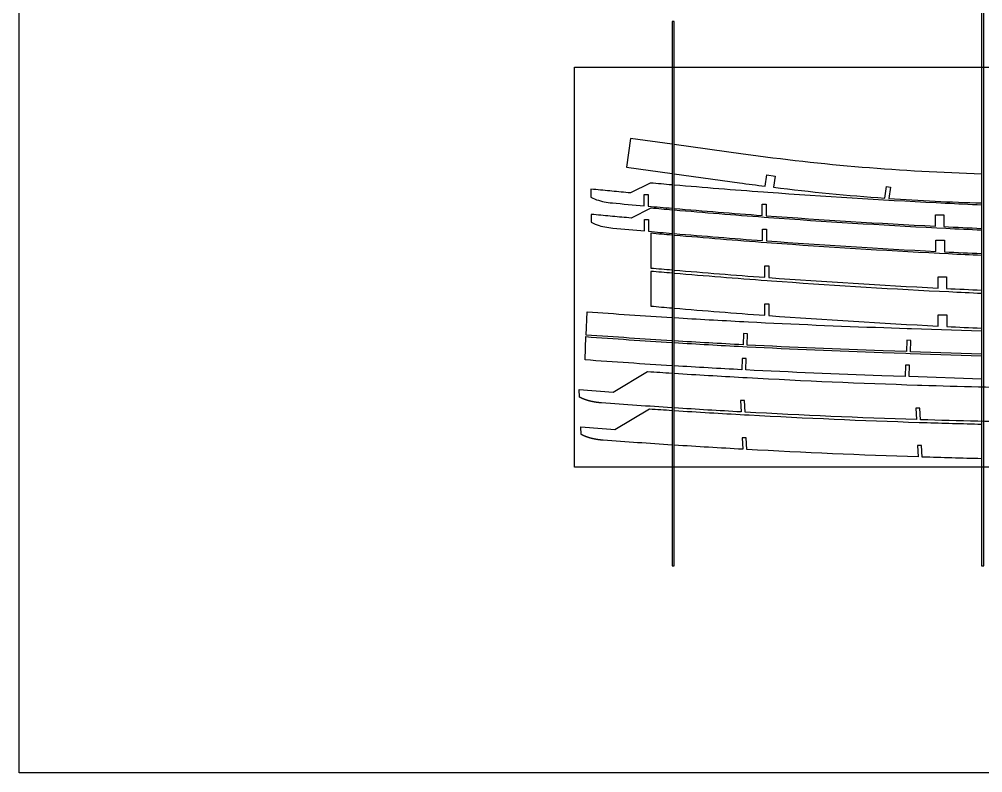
# Model space of a CAD drawing. Header units: inches. Extents: x -1514 to 1282, y -2074 to 286.
# Drawn here: x -543 to -458.1, y -1681.8 to -1615.4 of the extents above; entities that cross this region are included whole.
import ezdxf

# ---------------------------------------------------------------- set-up
doc = ezdxf.new("R2010")
doc.units = ezdxf.units.IN
doc.header["$LTSCALE"] = 0.1
doc.header["$MEASUREMENT"] = 0
doc.layers.add('pic', color=1, linetype='Continuous')

msp = doc.modelspace()

# ---------------------------------------------------------------- linework, layer by layer
at = {"color": 7, "linetype": 'Continuous', "lineweight": 25}
msp.add_lwpolyline([(-485.44733, -1626.41901), (-489.09856, -1625.91141), (-489.44969, -1628.43712), (-485.44733, -1628.99354)], dxfattribs=at)
for points in [[(-458.15552, -1629.04733, -0.02741013), (-479.16317, -1627.29266), (-485.24733, -1626.44682)], [(-485.24733, -1629.02134), (-479.5143, -1629.81837, 0.0029488), (-477.23474, -1630.12159), (-477.09557, -1629.12053), (-476.35271, -1629.22381), (-476.49046, -1630.21467, 0.01263336), (-466.68623, -1631.17096), (-466.54505, -1630.15545), (-466.19839, -1630.20365), (-466.33633, -1631.19587, 0.01050387), (-458.15552, -1631.59835, 0.01050387)], [(-485.44733, -1630.00607, -0.00072008), (-487.36515, -1629.83863), (-489.10788, -1630.71), (-489.30611, -1630.69191), (-489.51138, -1630.67311), (-489.7166, -1630.65425), (-489.92178, -1630.63534), (-490.12691, -1630.61636), (-490.332, -1630.59733), (-490.53705, -1630.57823), (-490.74206, -1630.55907), (-490.94703, -1630.53986), (-491.15196, -1630.52059), (-491.35685, -1630.50125), (-491.5617, -1630.48186), (-491.76651, -1630.4624), (-491.97128, -1630.44289), (-492.17602, -1630.42331), (-492.38072, -1630.40368), (-492.61278, -1630.38135), (-492.61278, -1631.08111), (-492.43708, -1631.16966), (-492.2722, -1631.24264), (-492.10516, -1631.30726), (-491.93611, -1631.3641), (-491.76521, -1631.41372), (-491.59263, -1631.45671), (-491.41852, -1631.49364), (-491.24304, -1631.52508), (-491.06634, -1631.55162), (-490.88857, -1631.57382), (-490.70999, -1631.59225, 0.00104768), (-487.9121, -1631.84804), (-487.9121, -1630.84571), (-487.5621, -1630.84571), (-487.5621, -1631.87921, 0.00079159), (-485.44733, -1632.06359, 0.00079159)], [(-458.15552, -1631.78763, -0.0011983), (-461.35557, -1631.63673), (-462.15317, -1631.59672, -0.00556024), (-476.98951, -1630.67819), (-477.3883, -1630.64892, -0.00294895), (-485.24733, -1630.02321, -0.00294895)], [(-485.24733, -1632.08068, 0.00289358), (-477.5121, -1632.69536), (-477.5121, -1631.69345), (-477.1621, -1631.69345), (-477.1621, -1632.72104, 0.00557871), (-462.2308, -1633.64542), (-462.2308, -1632.64412), (-461.4808, -1632.64412), (-461.4808, -1633.68303, 0.00124138), (-458.15552, -1633.83967)], [(-485.44733, -1632.22203, -0.00070157), (-487.31586, -1632.05883), (-489.05859, -1632.9302), (-489.25682, -1632.9121), (-489.46209, -1632.89331), (-489.66731, -1632.87445), (-489.87249, -1632.85553), (-490.07762, -1632.83656), (-490.28272, -1632.81752), (-490.48777, -1632.79842), (-490.69277, -1632.77927), (-490.89774, -1632.76005), (-491.10267, -1632.74078), (-491.30756, -1632.72144), (-491.51241, -1632.70205), (-491.71722, -1632.6826), (-491.922, -1632.66308), (-492.12673, -1632.64351), (-492.33144, -1632.62388), (-492.5635, -1632.60155), (-492.5635, -1633.30131), (-492.38779, -1633.38985), (-492.22292, -1633.46284), (-492.05587, -1633.52746), (-491.88682, -1633.58429), (-491.71592, -1633.63392), (-491.54334, -1633.67691), (-491.36923, -1633.71383), (-491.19375, -1633.74528), (-491.01705, -1633.77181), (-490.83928, -1633.79402), (-490.66071, -1633.81244, 0.00104768), (-487.86282, -1634.06824), (-487.86282, -1633.06591), (-487.51282, -1633.06591), (-487.51282, -1634.0994, 0.00077314), (-485.44733, -1634.27957, 0.00077314)], [(-458.15552, -1634.00561, -0.00117984), (-461.30629, -1633.85692), (-462.10388, -1633.81691, -0.00556024), (-476.94022, -1632.89838), (-477.33902, -1632.86912, -0.00296745), (-485.24733, -1632.23919, -0.00296745)], [(-485.44733, -1634.43863, -0.00070742), (-487.32854, -1634.27352), (-487.32854, -1637.33558, 0.00070417), (-485.44733, -1637.49992, 0.00070417)], [(-485.24733, -1634.29667, 0.00291203), (-477.46282, -1634.91555), (-477.46282, -1633.91364), (-477.11282, -1633.91364), (-477.11282, -1634.94123, 0.00557871), (-462.18152, -1635.86561), (-462.18152, -1634.86431), (-461.43152, -1634.86431), (-461.43152, -1635.90323, 0.00122298), (-458.15552, -1636.05766)], [(-458.15552, -1636.23248, -0.00109395), (-461.07251, -1636.09432), (-461.86892, -1636.05437, -0.00556024), (-476.68305, -1635.13721), (-477.08126, -1635.10799, -0.00306881), (-485.24733, -1634.45587, -0.00306881)], [(-485.44733, -1637.79276, -0.00070149), (-487.31277, -1637.62902), (-487.31277, -1640.69107, 0.00069827), (-485.44733, -1640.85406, 0.00069827)], [(-485.24733, -1637.51708, 0.002981), (-477.27854, -1638.15172), (-477.27854, -1637.14981), (-476.92854, -1637.14981), (-476.92854, -1638.1774, 0.00557871), (-461.99724, -1639.10178), (-461.99724, -1638.10048), (-461.24724, -1638.10048), (-461.24724, -1639.1394, 0.00115419), (-458.15552, -1639.28557)], [(-458.15552, -1639.58726, -0.00108803), (-461.05674, -1639.44981), (-461.85315, -1639.40987, -0.00556024), (-476.66728, -1638.49271), (-477.06548, -1638.46349, -0.00307474), (-485.24733, -1637.81001, -0.00307474)], [(-485.24733, -1640.87123, 0.0029869), (-477.26277, -1641.50722), (-477.26277, -1640.50531), (-476.91277, -1640.50531), (-476.91277, -1641.5329, 0.00557871), (-461.98147, -1642.45728), (-461.98147, -1641.45598), (-461.23147, -1641.45598), (-461.23147, -1642.49489, 0.00114831), (-458.15552, -1642.64036)], [(-485.44733, -1649.66191, -0.00232289), (-491.66173, -1649.23215), (-491.67728, -1649.23099), (-491.69284, -1649.22979), (-491.70841, -1649.22855), (-491.72397, -1649.22728), (-491.73954, -1649.22598), (-491.75511, -1649.22464), (-491.77069, -1649.22327), (-491.78626, -1649.22186), (-491.80183, -1649.22041), (-491.81741, -1649.21893), (-491.83298, -1649.21742), (-491.84855, -1649.21587), (-491.86413, -1649.21428), (-491.8797, -1649.21265), (-491.89527, -1649.21099), (-491.91084, -1649.20929), (-491.92641, -1649.20755), (-491.94198, -1649.20578), (-491.95755, -1649.20397), (-491.97311, -1649.20212), (-491.98868, -1649.20023), (-492.00424, -1649.19831), (-492.01979, -1649.19634), (-492.03535, -1649.19434), (-492.0509, -1649.1923), (-492.06645, -1649.19022), (-492.08199, -1649.1881), (-492.09753, -1649.18594), (-492.11307, -1649.18374), (-492.1286, -1649.1815), (-492.14413, -1649.17923), (-492.15965, -1649.17691), (-492.17517, -1649.17455), (-492.19068, -1649.17215), (-492.20618, -1649.16971), (-492.22168, -1649.16722), (-492.23718, -1649.1647), (-492.25266, -1649.16214), (-492.26815, -1649.15953), (-492.28362, -1649.15688), (-492.29909, -1649.15419), (-492.31455, -1649.15146), (-492.33, -1649.14868), (-492.34545, -1649.14586), (-492.36088, -1649.143), (-492.37631, -1649.1401), (-492.39173, -1649.13715), (-492.40714, -1649.13416), (-492.42255, -1649.13112), (-492.43794, -1649.12804), (-492.45332, -1649.12492), (-492.4687, -1649.12175), (-492.48406, -1649.11854), (-492.49942, -1649.11528), (-492.51476, -1649.11198), (-492.53009, -1649.10863), (-492.54541, -1649.10524), (-492.56072, -1649.1018), (-492.57602, -1649.09832), (-492.59131, -1649.09479), (-492.60659, -1649.09121), (-492.62185, -1649.08759), (-492.6371, -1649.08392), (-492.65234, -1649.0802), (-492.66757, -1649.07644), (-492.68278, -1649.07263), (-492.69798, -1649.06877), (-492.71317, -1649.06486), (-492.72834, -1649.06091), (-492.7435, -1649.05691), (-492.75865, -1649.05285), (-492.77378, -1649.04876), (-492.78889, -1649.04461), (-492.80399, -1649.04041), (-492.81908, -1649.03616), (-492.83415, -1649.03187), (-492.8492, -1649.02752), (-492.86424, -1649.02313), (-492.87926, -1649.01869), (-492.89426, -1649.01419), (-492.90925, -1649.00965), (-492.92422, -1649.00505), (-492.93918, -1649.0004), (-492.95411, -1648.99571), (-492.96903, -1648.99096), (-492.98394, -1648.98616), (-492.99882, -1648.9813), (-493.01368, -1648.9764), (-493.02853, -1648.97144), (-493.04336, -1648.96644), (-493.05817, -1648.96138), (-493.07295, -1648.95626), (-493.08772, -1648.9511), (-493.10247, -1648.94588), (-493.1172, -1648.9406), (-493.13191, -1648.93528), (-493.14659, -1648.9299), (-493.15393, -1648.92719), (-493.15759, -1648.92583), (-493.1613, -1648.92445), (-493.17608, -1648.91891), (-493.19085, -1648.91331), (-493.20561, -1648.90763), (-493.22035, -1648.9019), (-493.23507, -1648.8961), (-493.24976, -1648.89023), (-493.26444, -1648.88429), (-493.27908, -1648.87829), (-493.29371, -1648.87221), (-493.30831, -1648.86607), (-493.32288, -1648.85985), (-493.33742, -1648.85356), (-493.35193, -1648.8472), (-493.36642, -1648.84076), (-493.38086, -1648.83424), (-493.39528, -1648.82765), (-493.40966, -1648.82098), (-493.42401, -1648.81423), (-493.43831, -1648.8074), (-493.45258, -1648.80049), (-493.46681, -1648.7935), (-493.481, -1648.78642), (-493.49515, -1648.77926), (-493.50925, -1648.77201), (-493.5233, -1648.76468), (-493.53032, -1648.76098), (-493.53733, -1648.75725), (-493.54432, -1648.75351), (-493.55129, -1648.74974), (-493.55826, -1648.74595), (-493.56521, -1648.74214), (-493.57215, -1648.73831), (-493.57908, -1648.73445), (-493.586, -1648.73057), (-493.60474, -1648.71997), (-493.64289, -1648.0499, 0.00112811), (-490.63069, -1648.27478), (-487.60002, -1646.46259, 0.00080818), (-485.44733, -1646.60554)], [(-485.24733, -1646.61847, 0.00226469), (-479.21263, -1646.98016), (-478.81253, -1647.0022, 0.00562217), (-463.81889, -1647.65469), (-463.41932, -1647.66746, 0.00374147), (-453.43459, -1647.90877), (-453.03537, -1647.91531, 0.00556024), (-438.19305, -1647.98897), (-437.39566, -1647.98358, 0.0023172), (-431.21042, -1647.90943), (-430.4135, -1647.89571, 0.0041649), (-419.29936, -1647.60518)], [(-419.29936, -1650.65686, -0.00413464), (-430.38322, -1650.94565), (-430.44181, -1649.91654), (-431.1906, -1649.95917), (-431.1337, -1650.95858, -0.00233578), (-437.39704, -1651.03367), (-437.45609, -1649.99643), (-438.20488, -1650.03906), (-438.14797, -1651.03875, -0.00557871), (-453.10767, -1650.96454), (-453.16607, -1649.93861), (-453.51551, -1649.95851), (-453.45856, -1650.9588, -0.00376003), (-463.5387, -1650.7152), (-463.59745, -1649.68338), (-463.94688, -1649.70327), (-463.88991, -1650.70398, -0.0056407), (-479.00171, -1650.04641), (-479.06096, -1649.00579), (-479.41039, -1649.02569), (-479.35338, -1650.02704, -0.00220178), (-485.24733, -1649.67477, -0.00220178)], [(-485.44733, -1652.94461, -0.00226628), (-491.51023, -1652.52464), (-491.52578, -1652.52347), (-491.54134, -1652.52227), (-491.55691, -1652.52104), (-491.57247, -1652.51977), (-491.58804, -1652.51847), (-491.60361, -1652.51713), (-491.61919, -1652.51576), (-491.63476, -1652.51435), (-491.65033, -1652.5129), (-491.66591, -1652.51142), (-491.68148, -1652.50991), (-491.69705, -1652.50835), (-491.71263, -1652.50676), (-491.7282, -1652.50514), (-491.74377, -1652.50348), (-491.75934, -1652.50178), (-491.77491, -1652.50004), (-491.79048, -1652.49827), (-491.80605, -1652.49646), (-491.82161, -1652.49461), (-491.83718, -1652.49272), (-491.85274, -1652.4908), (-491.86829, -1652.48883), (-491.88385, -1652.48683), (-491.8994, -1652.48479), (-491.91495, -1652.48271), (-491.93049, -1652.48059), (-491.94603, -1652.47843), (-491.96157, -1652.47623), (-491.9771, -1652.47399), (-491.99263, -1652.47171), (-492.00815, -1652.46939), (-492.02367, -1652.46703), (-492.03918, -1652.46463), (-492.05468, -1652.46219), (-492.07018, -1652.45971), (-492.08568, -1652.45719), (-492.10116, -1652.45462), (-492.11665, -1652.45202), (-492.13212, -1652.44937), (-492.14759, -1652.44668), (-492.16305, -1652.44394), (-492.1785, -1652.44117), (-492.19395, -1652.43835), (-492.20938, -1652.43549), (-492.22481, -1652.43258), (-492.24023, -1652.42964), (-492.25564, -1652.42665), (-492.27105, -1652.42361), (-492.28644, -1652.42053), (-492.30182, -1652.41741), (-492.3172, -1652.41424), (-492.33256, -1652.41103), (-492.34792, -1652.40777), (-492.36326, -1652.40447), (-492.37859, -1652.40112), (-492.39391, -1652.39773), (-492.40923, -1652.39429), (-492.42452, -1652.39081), (-492.43981, -1652.38727), (-492.45509, -1652.3837), (-492.47035, -1652.38007), (-492.4856, -1652.37641), (-492.50084, -1652.37269), (-492.51607, -1652.36892), (-492.53128, -1652.36511), (-492.54648, -1652.36126), (-492.56167, -1652.35735), (-492.57684, -1652.35339), (-492.592, -1652.34939), (-492.60715, -1652.34534), (-492.62228, -1652.34124), (-492.63739, -1652.33709), (-492.65249, -1652.3329), (-492.66758, -1652.32865), (-492.68265, -1652.32436), (-492.6977, -1652.32001), (-492.71274, -1652.31562), (-492.72776, -1652.31117), (-492.74276, -1652.30668), (-492.75775, -1652.30213), (-492.77272, -1652.29754), (-492.78768, -1652.29289), (-492.80261, -1652.28819), (-492.81753, -1652.28344), (-492.83244, -1652.27864), (-492.84732, -1652.27379), (-492.86218, -1652.26889), (-492.87703, -1652.26393), (-492.89186, -1652.25892), (-492.90667, -1652.25386), (-492.92145, -1652.24875), (-492.93622, -1652.24358), (-492.95097, -1652.23836), (-492.9657, -1652.23309), (-492.98041, -1652.22777), (-492.99509, -1652.22239), (-493.00243, -1652.21968), (-493.00609, -1652.21832), (-493.0098, -1652.21694), (-493.02458, -1652.2114), (-493.03935, -1652.20579), (-493.05411, -1652.20012), (-493.06885, -1652.19439), (-493.08357, -1652.18858), (-493.09826, -1652.18272), (-493.11294, -1652.17678), (-493.12759, -1652.17078), (-493.14221, -1652.1647), (-493.15681, -1652.15856), (-493.17138, -1652.15234), (-493.18592, -1652.14605), (-493.20043, -1652.13969), (-493.21492, -1652.13325), (-493.22936, -1652.12673), (-493.24378, -1652.12014), (-493.25816, -1652.11347), (-493.27251, -1652.10672), (-493.28681, -1652.09989), (-493.30108, -1652.09298), (-493.31531, -1652.08598), (-493.3295, -1652.07891), (-493.34365, -1652.07174), (-493.35775, -1652.0645), (-493.3718, -1652.05717), (-493.37882, -1652.05346), (-493.38583, -1652.04974), (-493.39282, -1652.046), (-493.39979, -1652.04223), (-493.40676, -1652.03844), (-493.41371, -1652.03463), (-493.42065, -1652.0308), (-493.42758, -1652.02694), (-493.4345, -1652.02306), (-493.45324, -1652.01246), (-493.49139, -1651.34239, 0.00112811), (-490.47919, -1651.56726), (-487.44852, -1649.75507, 0.00075131), (-485.44733, -1649.8882)], [(-485.24733, -1649.90117, 0.00232156), (-479.06113, -1650.27265), (-478.66103, -1650.29469, 0.00562217), (-463.66739, -1650.94717), (-463.26782, -1650.95994, 0.00191584), (-458.15552, -1651.10218, 0.00191584)], [(-458.15552, -1654.15305, -0.00195165), (-463.3872, -1654.00769), (-463.44595, -1652.97586), (-463.79538, -1652.99576), (-463.73841, -1653.99647, -0.0056407), (-478.85021, -1653.3389), (-478.90946, -1652.29828), (-479.25889, -1652.31817), (-479.20188, -1653.31953, -0.0022584), (-485.24733, -1652.95752)]]:
    msp.add_lwpolyline(points, format="xyb", dxfattribs=at)
at = {"color": 7, "linetype": 'Continuous'}
for points in [[(-485.44733, -1643.75202, -0.00282604), (-493.00874, -1643.24326), (-492.93952, -1641.19286, 0.00280879), (-485.44733, -1641.69812)], [(-485.24733, -1641.71045, 0.00230086), (-479.10597, -1642.05976), (-478.70764, -1642.08046, 0.0044687), (-466.77177, -1642.59021), (-464.72848, -1642.65919), (-464.32871, -1642.67268), (-458.15552, -1642.88107)], [(-485.44733, -1645.95446, -0.00286812), (-493.12137, -1645.43877), (-493.05215, -1643.38837, 0.002851), (-485.44733, -1643.90058)], [(-458.15552, -1644.93224), (-464.42285, -1644.72067), (-464.38912, -1643.72124), (-464.73892, -1643.70943), (-464.77265, -1644.70887), (-466.84093, -1644.63905, -0.00447786), (-478.83795, -1644.12646), (-478.80423, -1643.12747), (-479.15403, -1643.11567), (-479.18753, -1644.1083, -0.00226335), (-485.24733, -1643.76431, -0.00226335)], [(-485.24733, -1643.91287, 0.00225865), (-479.2186, -1644.25527), (-478.82028, -1644.27597, 0.0044687), (-466.8844, -1644.78572), (-464.84111, -1644.8547), (-464.44134, -1644.86819), (-458.15552, -1645.08038)], [(-458.15552, -1647.13155), (-464.53548, -1646.91618), (-464.50175, -1645.91675), (-464.85155, -1645.90494), (-464.88529, -1646.90437), (-466.95356, -1646.83456, -0.00447786), (-478.95058, -1646.32197), (-478.91686, -1645.32298), (-479.26666, -1645.31117), (-479.30017, -1646.30381, -0.00222127), (-485.24733, -1645.96671, -0.00222127)]]:
    msp.add_lwpolyline(points, format="xyb", dxfattribs=at)
at = {"layer": 'pic'}
for points in [[(-543.00003, -1321.38693), (-290.43011, -1321.38693), (-290.43011, -1681.84954), (-543.00003, -1681.84954)], [(-458.15552, -1663.58732), (-457.95552, -1663.58732), (-457.95552, -1460.86897), (-458.15552, -1460.86897)], [(-485.44733, -1663.58732), (-485.24733, -1663.58732), (-485.24733, -1615.58732), (-485.44733, -1615.58732)]]:
    msp.add_lwpolyline(points, close=True, dxfattribs=at)
at = {"layer": 'pic', "color": 1}
msp.add_lwpolyline([(-392.56262, -1654.90831), (-494.03295, -1654.90831), (-494.03295, -1619.63277), (-453.80444, -1619.63277)], dxfattribs=at)

doc.saveas('drawing.dxf')
